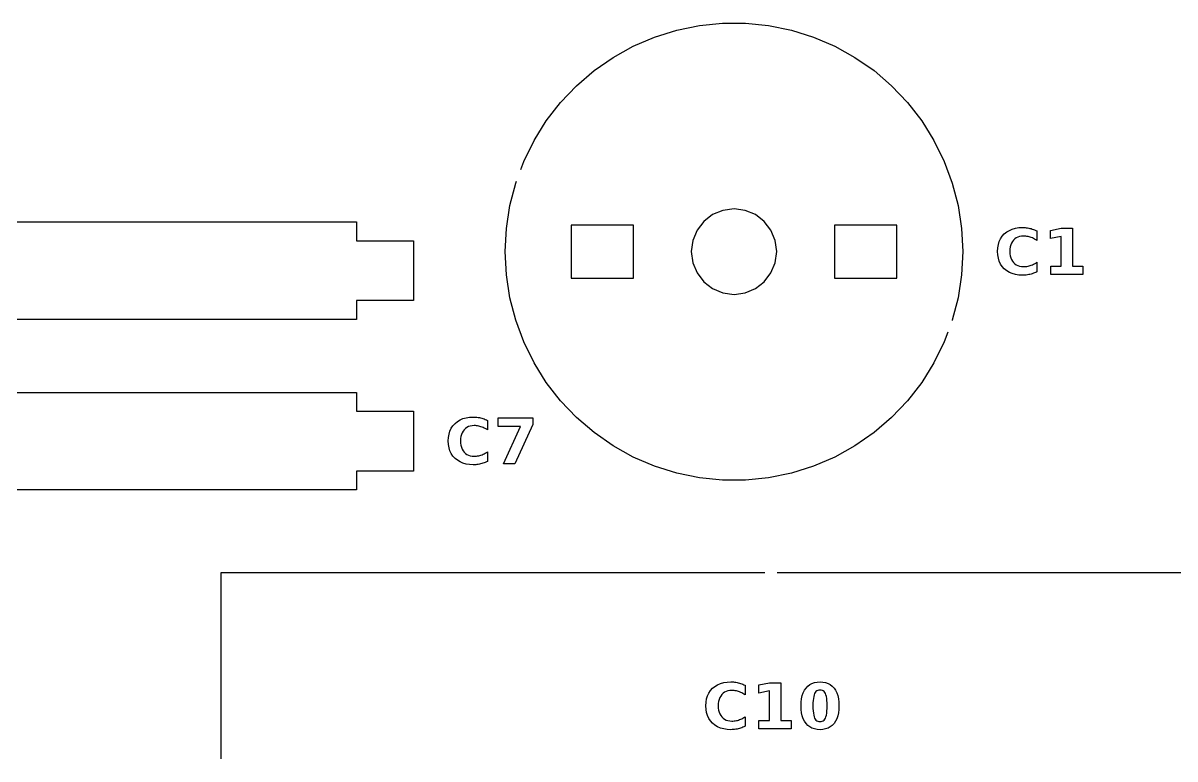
# Model space of a CAD drawing. Header units: millimetres. Extents: x 3 to 297, y 8 to 291.
# Drawn here: x 171.5 to 232.3, y 252.2 to 291.1 of the extents above; entities that cross this region are included whole.
import ezdxf

# ---------------------------------------------------------------- set-up
doc = ezdxf.new("R2010")
doc.units = ezdxf.units.MM
doc.layers.add('CUT', color=1, linetype='CONTINUOUS')
doc.layers.add('ENGRAVE', color=5, linetype='CONTINUOUS')

msp = doc.modelspace()

# ---------------------------------------------------------------- linework, layer by layer
at = {"layer": 'CUT', "color": 1}
for points in [[(197.7426, 283.3274), (197.9035, 283.7619), (198.4422, 284.8601), (199.0892, 285.8981), (199.8379, 286.8654), (200.6807, 287.7519), (201.6088, 288.5487), (202.6127, 289.2475), (203.6822, 289.8411), (204.8063, 290.3234), (205.9733, 290.6896), (207.1715, 290.9359), (208.3884, 291.0596), (209.6116, 291.0596), (210.8285, 290.9359), (212.0267, 290.6896), (213.1937, 290.3234), (214.3178, 289.8411), (215.3873, 289.2475), (216.3912, 288.5487), (217.3193, 287.7519), (218.1621, 286.8654), (218.9108, 285.8981), (219.5578, 284.8601), (220.0965, 283.7619), (220.5213, 282.6148), (220.8279, 281.4307), (221.0131, 280.2216), (221.0751, 279), (221.0131, 277.7784), (220.8279, 276.5693), (220.5213, 275.3852), (220.5114, 275.3583)], [(220.2856, 274.7488), (220.0965, 274.2381), (219.5578, 273.1399), (218.9108, 272.1019), (218.1621, 271.1346), (217.3193, 270.2481), (216.3912, 269.4513), (215.3873, 268.7525), (214.3178, 268.1589), (213.1937, 267.6766), (212.0267, 267.3104), (210.8285, 267.0641), (209.6116, 266.9404), (208.3884, 266.9404), (207.1715, 267.0641), (205.9733, 267.3104), (204.8063, 267.6766), (203.6822, 268.1589), (202.6127, 268.7525), (201.6088, 269.4513), (200.6807, 270.2481), (199.8379, 271.1346), (199.0892, 272.1019), (198.4422, 273.1399), (197.9035, 274.2381), (197.4787, 275.3852), (197.1721, 276.5693), (196.9869, 277.7784), (196.9249, 279), (196.9869, 280.2216), (197.1721, 281.4307), (197.4787, 282.6148), (197.5168, 282.7178)], [(104.925, 276.85), (104.925, 280.575), (189.075, 280.575), (189.075, 279.575), (192.075, 279.575), (192.075, 276.425), (189.075, 276.425), (189.075, 275.425), (104.925, 275.425), (104.925, 276.2)], [(104.925, 267.85), (104.925, 271.575), (189.075, 271.575), (189.075, 270.575), (192.075, 270.575), (192.075, 267.425), (189.075, 267.425), (189.075, 266.425), (104.925, 266.425), (104.925, 267.2)], [(181.925, 252.2333), (181.925, 262.075), (210.6333, 262.075)], [(211.2833, 262.075), (240.075, 262.075), (240.075, 252.3167)]]:
    msp.add_lwpolyline(points, dxfattribs=at)
for points in [[(211.1771, 278.4166), (211.2539, 279), (211.1771, 279.5834), (210.952, 280.127), (210.5938, 280.5938), (210.127, 280.952), (209.5834, 281.1771), (209, 281.2539), (208.4166, 281.1771), (207.873, 280.952), (207.4062, 280.5938), (207.048, 280.127), (206.8229, 279.5834), (206.7461, 279), (206.8229, 278.4166), (207.048, 277.873), (207.4062, 277.4062), (207.873, 277.048), (208.4166, 276.8229), (209, 276.7461), (209.5834, 276.8229), (210.127, 277.048), (210.5938, 277.4062), (210.952, 277.873), (211.1771, 278.4166)], [(200.405, 277.605), (203.695, 277.605), (203.695, 280.395), (200.405, 280.395), (200.405, 277.605)], [(214.305, 280.395), (214.305, 277.605), (217.595, 277.605), (217.595, 280.395), (214.305, 280.395)]]:
    msp.add_lwpolyline(points, close=True, dxfattribs=at)
at = {"layer": 'ENGRAVE', "color": 5}
for points in [[(224.9252, 277.9048), (224.8664, 277.8787), (224.8069, 277.8549), (224.7465, 277.8336), (224.6854, 277.8148), (224.6234, 277.7984), (224.5605, 277.7844), (224.4968, 277.7731), (224.4321, 277.7642), (224.3666, 277.7579), (224.3001, 277.7541), (224.2327, 277.7528), (224.0374, 277.7622), (223.856, 277.7905), (223.6887, 277.8376), (223.5354, 277.9036), (223.3961, 277.9885), (223.2708, 278.0922), (223.1624, 278.212), (223.0737, 278.3452), (223.0047, 278.4919), (222.9554, 278.6521), (222.9259, 278.8256), (222.916, 279.0126), (222.9259, 279.2), (222.9554, 279.374), (223.0047, 279.5344), (223.0737, 279.6813), (223.1624, 279.8147), (223.2708, 279.9346), (223.3961, 280.0383), (223.5354, 280.1231), (223.6887, 280.1891), (223.856, 280.2363), (224.0374, 280.2645), (224.2327, 280.274), (224.3001, 280.2727), (224.3666, 280.2689), (224.4321, 280.2626), (224.4968, 280.2537), (224.5605, 280.2423), (224.6234, 280.2284), (224.6854, 280.212), (224.7465, 280.1931), (224.8069, 280.1718), (224.8664, 280.1481), (224.9252, 280.1219), (224.9831, 280.0933), (224.9831, 279.5904), (224.9252, 279.6282), (224.8675, 279.6625), (224.8101, 279.6933), (224.753, 279.7206), (224.6962, 279.7443), (224.6396, 279.7645), (224.5827, 279.7814), (224.5248, 279.7953), (224.4659, 279.806), (224.406, 279.8137), (224.3451, 279.8183), (224.2832, 279.8199), (224.1754, 279.8139), (224.0756, 279.796), (223.9837, 279.7661), (223.8998, 279.7244), (223.8239, 279.6707), (223.7559, 279.605), (223.6972, 279.5289), (223.6492, 279.4437), (223.6118, 279.3495), (223.5851, 279.2462), (223.5691, 279.1339), (223.5638, 279.0126), (223.5691, 278.8917), (223.5851, 278.7798), (223.6118, 278.6769), (223.6492, 278.5829), (223.6972, 278.4978), (223.7559, 278.4217), (223.8239, 278.3561), (223.8998, 278.3024), (223.9837, 278.2606), (224.0756, 278.2308), (224.1754, 278.2129), (224.2832, 278.2069), (224.3451, 278.2084), (224.406, 278.213), (224.4659, 278.2207), (224.5248, 278.2315), (224.5827, 278.2453), (224.6396, 278.2622), (224.6962, 278.2824), (224.753, 278.3062), (224.8101, 278.3334), (224.8675, 278.3642), (224.9252, 278.3986), (224.9831, 278.4364), (224.9831, 277.9335), (224.9252, 277.9048)], [(226.2736, 278.2329), (226.2736, 279.8036), (225.7056, 279.6864), (225.7056, 280.1128), (226.2704, 280.23), (226.8661, 280.23), (226.8661, 278.2329), (227.4195, 278.2329), (227.4195, 277.8), (225.7202, 277.8), (225.7202, 278.2329), (226.2736, 278.2329)], [(195.9252, 267.9048), (195.8664, 267.8787), (195.8069, 267.8549), (195.7465, 267.8336), (195.6854, 267.8148), (195.6234, 267.7984), (195.5605, 267.7844), (195.4968, 267.7731), (195.4321, 267.7642), (195.3666, 267.7579), (195.3001, 267.7541), (195.2327, 267.7528), (195.0374, 267.7622), (194.856, 267.7905), (194.6887, 267.8376), (194.5354, 267.9036), (194.3961, 267.9885), (194.2708, 268.0922), (194.1624, 268.212), (194.0737, 268.3452), (194.0047, 268.4919), (193.9554, 268.6521), (193.9259, 268.8256), (193.916, 269.0126), (193.9259, 269.2), (193.9554, 269.374), (194.0047, 269.5344), (194.0737, 269.6813), (194.1624, 269.8147), (194.2708, 269.9346), (194.3961, 270.0383), (194.5354, 270.1231), (194.6887, 270.1891), (194.856, 270.2363), (195.0374, 270.2645), (195.2327, 270.274), (195.3001, 270.2727), (195.3666, 270.2689), (195.4321, 270.2626), (195.4968, 270.2537), (195.5605, 270.2423), (195.6234, 270.2284), (195.6854, 270.212), (195.7465, 270.1931), (195.8069, 270.1718), (195.8664, 270.1481), (195.9252, 270.1219), (195.9831, 270.0933), (195.9831, 269.5904), (195.9252, 269.6282), (195.8675, 269.6625), (195.8101, 269.6933), (195.753, 269.7206), (195.6962, 269.7443), (195.6396, 269.7645), (195.5827, 269.7814), (195.5248, 269.7953), (195.4659, 269.806), (195.406, 269.8137), (195.3451, 269.8183), (195.2832, 269.8199), (195.1754, 269.8139), (195.0756, 269.796), (194.9837, 269.7661), (194.8998, 269.7244), (194.8239, 269.6707), (194.7559, 269.605), (194.6972, 269.5289), (194.6492, 269.4437), (194.6118, 269.3495), (194.5851, 269.2462), (194.5691, 269.1339), (194.5638, 269.0126), (194.5691, 268.8917), (194.5851, 268.7798), (194.6118, 268.6769), (194.6492, 268.5829), (194.6972, 268.4978), (194.7559, 268.4217), (194.8239, 268.3561), (194.8998, 268.3024), (194.9837, 268.2606), (195.0756, 268.2308), (195.1754, 268.2129), (195.2832, 268.2069), (195.3451, 268.2084), (195.406, 268.213), (195.4659, 268.2207), (195.5248, 268.2315), (195.5827, 268.2453), (195.6396, 268.2622), (195.6962, 268.2824), (195.753, 268.3062), (195.8101, 268.3334), (195.8675, 268.3642), (195.9252, 268.3986), (195.9831, 268.4364), (195.9831, 267.9335), (195.9252, 267.9048)], [(198.3837, 270.23), (198.3837, 269.8768), (197.4364, 267.8), (196.826, 267.8), (197.7229, 269.7694), (196.5526, 269.7694), (196.5526, 270.23), (198.3837, 270.23)], [(209.5243, 253.9298), (209.4656, 253.9037), (209.4061, 253.8799), (209.3457, 253.8586), (209.2845, 253.8398), (209.2226, 253.8234), (209.1597, 253.8094), (209.096, 253.7981), (209.0313, 253.7892), (208.9658, 253.7829), (208.8993, 253.7791), (208.8319, 253.7778), (208.6366, 253.7872), (208.4552, 253.8155), (208.2879, 253.8626), (208.1346, 253.9286), (207.9953, 254.0135), (207.87, 254.1172), (207.7616, 254.237), (207.6729, 254.3702), (207.6039, 254.5169), (207.5546, 254.6771), (207.5251, 254.8506), (207.5152, 255.0376), (207.5251, 255.225), (207.5546, 255.399), (207.6039, 255.5594), (207.6729, 255.7063), (207.7616, 255.8397), (207.87, 255.9596), (207.9953, 256.0633), (208.1346, 256.1481), (208.2879, 256.2141), (208.4552, 256.2613), (208.6366, 256.2895), (208.8319, 256.299), (208.8993, 256.2977), (208.9658, 256.2939), (209.0313, 256.2876), (209.096, 256.2787), (209.1597, 256.2673), (209.2226, 256.2534), (209.2845, 256.237), (209.3457, 256.2181), (209.4061, 256.1968), (209.4656, 256.1731), (209.5243, 256.1469), (209.5823, 256.1183), (209.5823, 255.6154), (209.5243, 255.6532), (209.4667, 255.6875), (209.4093, 255.7183), (209.3522, 255.7456), (209.2954, 255.7693), (209.2388, 255.7895), (209.1819, 255.8064), (209.124, 255.8203), (209.0651, 255.831), (209.0052, 255.8387), (208.9443, 255.8433), (208.8824, 255.8449), (208.7746, 255.8389), (208.6748, 255.821), (208.5829, 255.7911), (208.499, 255.7494), (208.423, 255.6957), (208.355, 255.63), (208.2964, 255.5539), (208.2483, 255.4687), (208.211, 255.3745), (208.1843, 255.2712), (208.1683, 255.1589), (208.163, 255.0376), (208.1683, 254.9167), (208.1843, 254.8048), (208.211, 254.7019), (208.2483, 254.6079), (208.2964, 254.5228), (208.355, 254.4467), (208.423, 254.3811), (208.499, 254.3274), (208.5829, 254.2856), (208.6748, 254.2558), (208.7746, 254.2379), (208.8824, 254.2319), (208.9443, 254.2334), (209.0052, 254.238), (209.0651, 254.2457), (209.124, 254.2565), (209.1819, 254.2703), (209.2388, 254.2872), (209.2954, 254.3074), (209.3522, 254.3312), (209.4093, 254.3584), (209.4667, 254.3892), (209.5243, 254.4236), (209.5823, 254.4614), (209.5823, 253.9585), (209.5243, 253.9298)], [(210.8728, 255.8286), (210.3048, 255.7114), (210.3048, 256.1378), (210.8696, 256.255), (211.4653, 256.255), (211.4653, 254.2579), (212.0187, 254.2579), (212.0187, 253.825), (210.3194, 253.825), (210.3194, 254.2579), (210.8728, 254.2579), (210.8728, 255.8286)], [(214.4762, 254.5027), (214.4256, 254.3551), (214.3605, 254.2227), (214.2809, 254.1058), (214.188, 254.0056), (214.083, 253.9236), (213.966, 253.8598), (213.8367, 253.8142), (213.6954, 253.7869), (213.542, 253.7778), (213.388, 253.7869), (213.2463, 253.8142), (213.1167, 253.8598), (212.9994, 253.9236), (212.8943, 254.0056), (212.8014, 254.1058), (212.7218, 254.2227), (212.6567, 254.3551), (212.6061, 254.5027), (212.5699, 254.6657), (212.5482, 254.8439), (212.541, 255.0376), (212.5482, 255.2317), (212.5699, 255.4104), (212.6061, 255.5737), (212.6567, 255.7215), (212.7218, 255.854), (212.8014, 255.971), (212.8943, 256.0712), (212.9994, 256.1532), (213.1167, 256.217), (213.2463, 256.2625), (213.388, 256.2898), (213.542, 256.299), (213.6954, 256.2898), (213.8367, 256.2625), (213.966, 256.217), (214.083, 256.1532), (214.188, 256.0712), (214.2809, 255.971), (214.3605, 255.854), (214.4256, 255.7215), (214.4762, 255.5737), (214.5124, 255.4104), (214.5341, 255.2317), (214.5413, 255.0376), (214.5341, 254.8439), (214.5124, 254.6657), (214.4762, 254.5027)], [(213.8933, 255.4308), (213.8767, 255.5304), (213.8553, 255.6149), (213.8292, 255.6845), (213.7975, 255.7415), (213.7593, 255.7881), (213.7147, 255.8243), (213.6636, 255.8502), (213.606, 255.8657), (213.542, 255.8709), (213.4779, 255.8657), (213.4203, 255.8502), (213.369, 255.8243), (213.3242, 255.7881), (213.2858, 255.7415), (213.2539, 255.6845), (213.2275, 255.6149), (213.2059, 255.5304), (213.1892, 255.4308), (213.1772, 255.3163), (213.17, 255.1869), (213.1676, 255.0424), (213.17, 254.8965), (213.1772, 254.7656), (213.1892, 254.6498), (213.2059, 254.5491), (213.2275, 254.4635), (213.2539, 254.393), (213.2858, 254.3353), (213.3242, 254.2881), (213.369, 254.2514), (213.4203, 254.2252), (213.4779, 254.2095), (213.542, 254.2042), (213.6055, 254.2095), (213.6628, 254.2252), (213.7137, 254.2514), (213.7583, 254.2881), (213.7965, 254.3353), (213.8284, 254.393), (213.8548, 254.4635), (213.8763, 254.5491), (213.8931, 254.6498), (213.9051, 254.7656), (213.9123, 254.8965), (213.9147, 255.0424), (213.9123, 255.1869), (213.9052, 255.3163), (213.8933, 255.4308)]]:
    msp.add_lwpolyline(points, close=True, dxfattribs=at)

doc.saveas('drawing.dxf')
